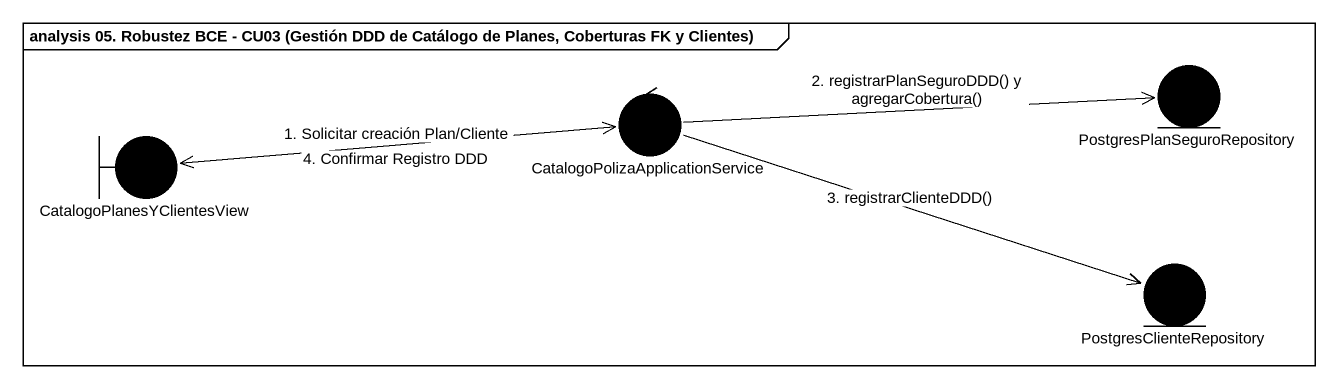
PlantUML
@startuml
mainframe analysis 05. Robustez BCE - CU03 (Gestión DDD de Catálogo de Planes, Coberturas FK y Clientes)
control "CatalogoPolizaApplicationService" as CatalogoPolizaApplicationSer #000000
entity PostgresPlanSeguroRepository #000000
boundary CatalogoPlanesYClientesView #000000
entity PostgresClienteRepository #000000
CatalogoPolizaApplicationSer -right-> PostgresPlanSeguroRepository : 2. registrarPlanSeguroDDD() y agregarCobertura()
CatalogoPolizaApplicationSer -left-> CatalogoPlanesYClientesView : 4. Confirmar Registro DDD
CatalogoPolizaApplicationSer -right-> PostgresClienteRepository : 3. registrarClienteDDD()
CatalogoPlanesYClientesView -right-> CatalogoPolizaApplicationSer : 1. Solicitar creación Plan/Cliente
@enduml
